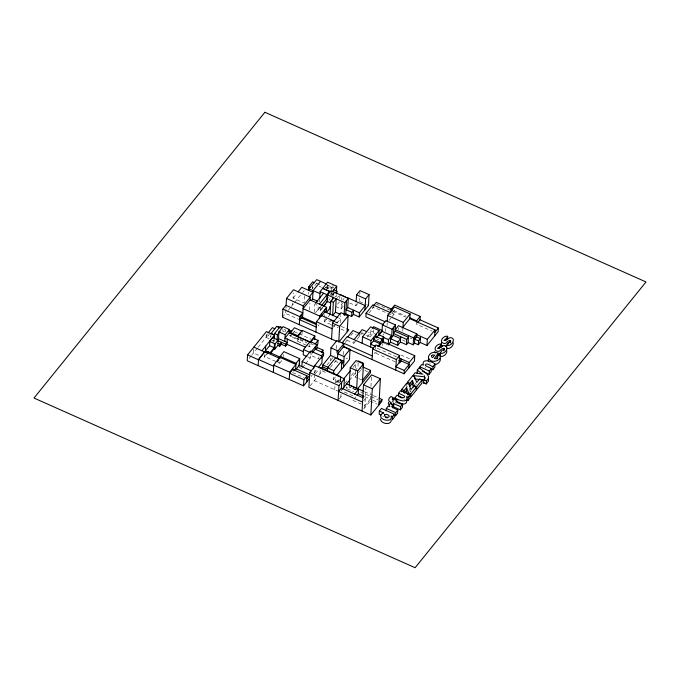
<?xml version="1.0" encoding="UTF-8"?>
<svg xmlns="http://www.w3.org/2000/svg" width="680" height="680" viewBox="0 0 680 680"><rect width="100%" height="100%" fill="white"/><g stroke="black" fill="none" stroke-linecap="round" stroke-linejoin="round"><path stroke-width="0.51" stroke-dasharray="3.4 2.55" d="M253.733 349.095L253.512 352.997L260.712 356.201M264.605 354.671L264.452 357.298L268.192 352.673M258.137 347.267L266.075 337.45L266.237 334.517M270.784 337.543L271.031 333.344M272.57 343.026L274.168 341.054L274.278 339.099M277.805 362.38L279.709 363.23L279.973 358.488M282.94 329.494L282.846 331.168L285.549 332.375M285.898 309.451L285.668 313.488L287.589 311.117M285.949 308.44L286.118 305.405M283.551 356.609L283.662 354.62M285.455 331.959L285.566 330.004L283.653 329.154M298.248 336.796L298.078 339.864L290.334 336.413L290.42 334.934M292.689 304.801L292.8 302.889M304.666 295.774L304.257 303.093L293.063 298.112L293.361 292.885M292.459 333.795L294.185 331.653L294.296 329.698M306.136 345.134L297.083 341.096L297.253 338.036M302.149 331.194L301.928 335.096L300.645 336.685M308.618 294.27L308.72 292.357M309.519 310.199L309.918 303.042M312.256 286.458L312.502 288.567L318.385 281.019M312.502 288.567L312.613 286.611M309.935 343.68L309.765 346.749L311.652 344.411M305.668 363.664L310.25 357.995L310.539 352.699M314.339 312.324L314.798 304.07M322.762 307.666L320.246 310.777L318.027 309.8L318.265 305.618L315.664 304.453M314.712 374.493L314.373 380.63L338.495 391.365M314.764 373.532L314.984 369.69M319.642 299.889L319.481 302.039M320.246 310.777L320.467 306.765M318.92 356.855L318.801 358.947L310.403 355.207L311.618 353.702M319.991 373.668L320.195 370.039L327.165 373.15M330.803 324.479L324.36 321.615L324.734 314.78M327.241 288.023L327.437 284.401M326.137 316.625L325.966 319.617L330.735 321.733M326.204 286.501L330.709 288.507L330.82 286.552M330.76 295.281L330.854 293.497L333.931 294.865L334.084 292.077M331.415 290.224L331.568 287.436L327.063 285.43M331.653 295.825L331.806 293.156M336.243 294.721L336.124 296.837L332.452 295.205L332.562 293.31M332.826 288.515L333.047 284.606M333.498 296.149L333.676 292.969M330.242 360.986L330.395 358.199M339.49 382.347L333.302 379.593L333.642 373.456M335.291 322.252L337.127 323.068L337.263 320.654M336.362 349.648L336.141 353.685L334.832 355.308M336.421 348.644L336.702 343.604M339.719 298.596L339.898 295.494M334.755 389.7L334.959 385.909M335.147 382.611L335.469 376.848M340.34 322.728L340.731 315.758M335.673 306.493L341.088 308.907L341.488 301.656M341.606 299.616L341.717 297.568M338.971 382.865L339.201 378.683M340.399 381.828L340.612 378.037M340.433 381.718L340.714 376.609M340.841 397.018L340.995 394.273M341.343 388.093L341.207 390.609L353.175 395.938M343.23 354.722L343.519 349.562M345.185 342.482L347.012 340.229L347.149 337.722M346.4 386.656L346.307 388.442L348.619 385.577M347.012 340.229L353.829 343.264L353.974 340.756M349.605 302.931L355.938 305.753L356.056 303.662M357.909 378.241L355.13 377L355.929 362.644M359.474 300.458L359.584 298.486M359.805 294.534L359.966 291.567M358.164 362.763L357.909 367.344L355.274 370.6M359.762 333.591L359.618 336.099L357.059 334.959M357.043 339.286L361.93 333.243L362.083 330.523M364.786 407.677L365.916 387.575M366.452 335.257L370.065 336.863L370.404 330.726L371.705 329.128M372.7 308.423L372.793 306.756L390.804 314.772L394.349 310.386L394.255 312.06M370.065 336.863L373.303 332.851L373.473 329.783M363.698 409.028L370.141 401.055L370.6 392.776M370.957 386.444L371.484 376.958M395.335 361.887L375.445 353.039L375.513 351.917L374.212 353.532M375.675 348.933L375.844 345.95M382.483 345.678L382.602 343.561M385.254 331.373L385.416 328.449M387.039 325.397L387.192 322.677M392.164 316.514L394.034 314.202L394.221 310.862L406.207 316.2M393.236 399.882L393.057 403.096L394.043 401.872L396.678 403.045M398.284 329.664L398.395 327.666M402.773 331.236L402.892 329.188M406.683 383.988L406.546 386.401L408.654 387.337L410.754 392.861M410.796 392.062L410.89 390.456M416.585 321.674L416.44 324.181L431.945 331.083M425.051 368.101L425.663 367.285M391.952 401.999L392.861 400.988M293.063 298.112L296.803 293.479M249.118 358.436L251.005 356.107M251.625 355.325L257.482 348.083M282.455 317.169L285.49 313.412L298.673 319.277M288.226 310.326L290.776 307.173M291.414 306.382L293.938 303.254M294.559 302.481L300.789 294.772M302.566 292.578L304.283 290.445M269.722 333.803L266.611 337.654L266.781 334.594L270.861 336.404M272.68 341.079L273.743 339.762M266.373 354.144L264.503 356.456L276.853 361.955M290.334 336.413L291.397 335.104M330.709 288.507L331.568 287.436M315.477 312.834L320.493 306.62M318.027 309.8L320.543 306.688M322.804 306.833L320.288 309.944L322.023 310.718M332.452 295.205L334.271 292.952M328.882 300.084L330.038 298.664M297.083 341.096L299.999 337.484M279.709 363.23L282.2 360.145M337.374 297.653L338.666 296.055M318.138 325.933L319.149 324.683M337.611 304.096L339.55 301.699M324.36 321.615L327.717 317.45M328.304 316.727L330.055 314.56M342.779 300.058L344.072 298.46M342.609 303.127L341.317 304.725L343.153 305.541M341.088 308.907L343.672 305.711M333.396 327.173L335.903 324.062M337.127 323.068L340.561 318.826L338.716 318.01M302.396 367.719L305.014 364.471M355.938 305.753L357.68 303.603M310.998 376.609L312.171 375.148M314.007 372.887L317.279 368.832M315.333 373.719L319.082 369.078M310.114 385.892L318.121 375.989M318.741 375.216L322.515 370.541M327.021 364.964L334.169 356.116M350.872 335.452L352.801 333.064L356.209 334.585M368.968 313.047L373.881 306.96M330.421 367.31L336.43 359.865M353.829 343.264L356.405 340.085M367.149 337.093L370.269 333.243L368.458 332.435M333.302 379.593L335.784 376.524M335.716 382.798L339.447 378.182M336.88 382.653L339.991 378.802M389.053 320.365L391.544 317.288M353.005 367.447L356.949 362.559M382.899 335.189L384.047 333.769M344.751 383.63L347.378 380.366M351.33 375.488L354.62 371.416M349.537 380.29L355.342 373.099M355.13 377L357.799 373.702M358.462 372.878L363.128 367.098M375.445 353.039L376.524 351.704M339.201 399.05L342.482 394.986M354.118 398.922L355.895 396.712M363.647 400.784L365.287 398.752M394.782 400.953L396.346 399.024M376.244 304.045L405.603 317.109M391.697 313.166L394.034 314.202M327.216 284.945L333.608 287.793M359.414 301.452L365.747 304.274M366.656 304.674L368.466 305.481M316.565 283.271L322.091 285.727M325.524 287.257L330.888 289.654M325.108 287.419L330.514 289.825M318.988 286.144L321.58 287.3M410.04 337.951L411.859 338.767M402.458 340.034L405.305 341.3M370.404 330.726L375.096 332.817M373.303 332.851L375.181 333.684M376.805 338.921L378.734 339.779M361.93 333.243L365.543 334.849M384.319 343.213L387.226 344.505M335.317 321.691L337.161 322.515M341.207 326.4L346.919 328.942M400.86 354.951L409.598 358.836M331.721 324.896L338.173 327.76M340.918 328.984L346.307 331.389M377.221 348.253L397.103 357.102M294.185 331.653L298.052 333.378M299.022 333.803L310.99 339.133M345.831 357.995L347.642 358.802M310.828 343.502L313.412 344.658M299.974 339.243L306.315 342.065M289.094 335.096L306.74 342.95M359.601 368.101L362.142 369.231M364.846 370.43L367.625 371.671M307.046 345.534L312.35 347.897M335.342 361.225L338.053 362.431M358.836 378.658L362.55 380.307M266.075 337.45L270.674 339.499M272.416 340.272L274.168 341.054M307.606 356.822L310.25 357.995M364.599 391.723L372.3 395.148M373.26 395.582L378.08 397.724M356.6 390.005L349.087 386.818L355.827 389.819M360.638 391.96L370.269 396.245M371.229 396.67L377.969 399.67M299.055 367.327L301.741 368.526M347.225 388.85L353.668 391.723M364.726 396.644L370.251 399.1L364.897 405.722L362.134 404.498M372.887 400.274L377.281 402.228M370.141 401.055L377.171 404.183M292.553 372.521L303.994 377.613M352.928 400.392L361.216 404.082M435.446 353.753L436.237 354.229M429.361 362.746L430.151 363.35M423.453 374.68L424.889 375.98M403.979 399.007L404.498 399.534M415.505 382.916L416.202 384.761M382.857 416.432A4.012 2.916 3.2 0 1 383.681 416.245"/><path stroke-width="1.02" d="M380.375 418.957C380.604 423.81 391.153 425.791 391.272 420.027M261.936 350.744L274.499 335.197L266.399 331.594L247.562 354.909L247.231 360.765L303.543 385.841L309.825 378.063M258.145 365.627L258.485 359.49L264.767 351.721L279.973 358.488M259.097 358.989L264.767 351.721M265.344 351.976L265.668 346.12M280.576 357.332L268.234 351.832L268.192 352.673L265.378 351.416M268.218 352.113L265.404 350.863L269.577 345.686L269.85 340.952M270.997 333.642L276.641 326.409L280.135 327.964M270.079 352.656L274.236 347.76L269.577 345.686M274.474 343.578L274.176 348.882L274.822 349.163L275.12 343.868L269.815 341.504L272.901 337.178M274.278 339.099L274.593 333.523L280.211 326.57L282.089 327.403M273.351 372.394L273.751 365.143L283.832 351.637L299.727 358.708L299.319 366.027M280.032 331.534L277.406 334.781L277.1 340.357L278.519 338.598L278.894 331.908L283.093 326.706L289.408 329.519L289.221 332.868L285.022 338.062L305.447 347.157M274.822 349.163L277.874 345.389L278.171 340.094L272.867 337.73M279.709 346.205L279.82 344.258L281.418 342.278L281.308 344.233L279.709 346.205L277.874 345.389M299.344 324.692L299.803 316.608L302.838 312.851L285.949 305.328L282.905 309.085L282.455 317.169L336.966 341.445M286.118 305.405L286.51 298.435L293.53 289.748L310.25 297.185L310.097 299.974L303.076 308.669L319.634 316.038L319.524 317.993M284.835 341.411L285.209 334.721L289.408 329.519M281.308 344.233L285.625 346.154L285.727 344.199L287.155 342.44L278.519 338.598M285.625 346.154L287.045 344.394L287.343 339.099M288.898 331.491L290.572 332.231L290.504 333.353L310.029 342.006L314.874 336.005L302.192 330.361L297.347 336.362M289.247 379.474L289.654 372.224L295.927 364.446L280.032 357.374M303.543 385.841L303.883 379.703L289.587 373.337L292.731 369.452L292.791 368.339M293.811 370.966L295.698 368.628L295.995 363.332L299.727 358.708M302.192 330.361L302.149 331.194L294.406 327.751L290.555 332.512L298.299 335.962L298.341 335.121M316.192 327.046L299.625 319.676L301.147 317.798L301.317 314.729M296.225 369.019L299.166 365.381L299.523 358.964M301.58 318.563L302.591 317.305L303.229 305.881L310.25 297.185M301.844 366.571L302.124 361.556L310.632 351.024L322.252 356.192L321.861 363.162L318.589 367.217M316.897 348.211L317.101 344.582L310.063 341.445L303.501 349.562L303.203 354.858L306.731 356.43M308.431 290.411L308.626 286.841L312.681 281.826L314.619 282.693M308.83 290.445L308.924 288.771L316.769 279.65L326.578 284.019M306.68 381.947L307.028 375.819L292.731 369.452M310.029 342.006L310.063 341.445M311.363 300.526L312.613 298.979L313.08 290.624L320.569 281.341M343.935 387.217L344.403 378.853L315.197 365.849L309.723 372.623L308.899 387.396L370.838 414.97L381.82 401.387L381.93 399.432L379.041 398.149M310.599 342.346L313.735 338.453L313.795 337.339M314.661 339.796L314.874 336.005M313.633 368.73L313.743 366.724L322.252 356.192M315.911 332.07L316.489 321.75L321.504 315.546L334.399 321.283M312.231 352.945L315.265 349.188L315.409 346.673M319.651 298.902L320.11 291.661L327.565 282.166L336.719 286.246L336.302 293.658M313.735 338.453L318.045 340.374L317.841 343.995L316.582 345.55M321.615 313.591L321.47 316.098L324.904 311.856L325.04 309.349M322.889 351.773L322.983 350.098L317.381 347.607L315.767 349.605M321.462 368.475L322.719 366.92L322.83 364.964L330.548 355.411L330.973 347.879L336.872 340.578L343.842 343.68L343.689 346.469L337.79 353.778L344.123 356.592L343.545 366.911M315.265 349.188L323.672 352.928L323.51 355.716L321.691 357.969M326.808 298.928L327.046 294.746L320.11 291.661M310.097 299.974L326.655 307.351L326.357 312.647L330.446 307.589L329.477 307.164L330.616 305.762M327.165 302.218L327.573 294.967L331.015 290.708L348.262 298.384L347.743 307.581L346.018 309.714L351.857 312.315L351.628 316.498L345.788 313.897L346.536 300.517M319.524 304.062L329.638 291.278M330.055 314.56L330.803 301.18L333.633 297.67M327.309 370.642L327.462 367.854L335.529 357.875L341.861 360.697L341.36 369.614M332.52 299.99L332.673 297.245M333.353 302.32L332.605 315.699L335.444 312.188L336.192 298.809L333.353 302.32L330.803 301.18M331.568 339.039L332.46 323.144L340.901 312.69L348.1 315.894L347.208 331.789M336.804 293.275L336.923 291.159L333.854 289.791M333.642 373.456L333.803 370.668L341.861 360.697M337.526 358.513L337.943 350.99L343.842 343.68M338.827 341.181L339.651 326.349L348.1 315.894M338.113 400.401L338.938 385.628L344.403 378.853M340.612 378.037L340.714 376.609L320.331 367.531M344.123 315.001L344.811 302.651L348.262 298.384M362.55 402.144L338.606 391.484L341.343 388.093L341.675 382.245M343.689 346.469L350.022 349.291L349.452 359.609L337.025 374.986M362.406 382.815L363.469 363.859L356.048 360.553L350.234 367.744L349.282 384.872L363.638 391.289M351.628 316.498L353.345 314.364L353.583 310.182L351.857 312.315M356.175 301.572L356.55 294.882L360.026 290.581L369.07 294.61L368.466 305.481L359.184 316.965L353.345 314.364M359.184 316.965L359.423 312.783L365.219 305.6L347.123 297.543M356.66 388.96L357.654 371.05L363.469 363.859M359.822 332.477L359.762 333.591L352.937 330.556L347.795 336.923M357.085 395.241L358.275 393.771L358.53 389.308L346.553 383.979M362.168 343.264L362.525 336.855L370.625 326.825L379.075 330.591L378.802 335.325L382.05 331.313L382.406 324.904L385.849 320.637L395.53 324.947L395.173 331.364L393.448 333.498L406.725 339.405L406.427 344.7L400.418 342.023L400.707 336.727M364.99 309.782L365.594 298.911L369.07 294.61M390.915 312.817L372.903 304.801L366.061 313.267L365.857 316.897L383.146 324.589M362.058 411.06L363.519 384.854L371.603 374.85L380.392 378.76L378.921 404.966M370.617 347.021L370.974 340.612L379.075 330.591M358.267 360.927L363.35 363.197L363.128 367.098L370.549 370.404L370.413 372.912L357.247 389.207M372.062 359.567L372.657 348.967L375.904 344.955L399.568 355.487L399.168 362.738M375.42 346.307L370.77 344.233L373.524 340.833L373.719 337.212M370.838 414.97L372.308 388.764L380.392 378.76M379.967 344.845L380.111 342.337L373.6 339.439L375.947 336.532L376.065 334.305M382.313 341.947L382.457 339.43L375.947 336.532M394.434 414.222L392.488 416.619L392.309 419.832L394.247 417.426L394.434 414.222L381.463 408.442L379.363 411.034L379.185 414.248L380.987 415.046M383.35 342.779L383.681 336.923L378.837 334.773L376.431 337.748M387.243 321.64L387.591 315.426L394.434 306.96L410.108 313.939L409.844 318.673L402.177 328.168M388.195 344.93L388.484 339.635L391.731 335.623L382.05 331.313M390.966 311.984L391.102 309.476L394.647 305.091L420.172 316.455L419.985 319.804L417.622 322.719M386.18 410.856L386.317 408.45L388.254 406.045L389.801 406.733L389.053 404.863L390.855 403.3L392.785 405.238L392.649 407.651M388.756 344.233L390.464 342.116L390.762 336.821M391.62 337.577L392.088 329.214L395.53 324.947M390.464 342.116L397.724 345.355L397.911 342.006L390.651 338.776L393.337 335.444L393.805 327.08M392.904 400.18L393.04 397.774L391.094 396.525C388.28 397.885 387.455 401.837 391.153 402.458L390.379 403.418L393.014 404.591L392.836 407.804L393.609 406.844L393.796 403.631L400.554 406.64L400.375 409.853L393.609 406.844M395.734 370.107L396.321 359.507L399.568 355.487M394.876 399.347L394.969 397.74L397.052 395.165C399.202 395.258 402.985 399.627 404.778 396.831L404.158 395.802L398.616 393.227L400.681 390.66L410.082 394.85L409.904 398.055L407.966 400.452L406.445 399.772C408.519 405.918 398.913 404.608 396.491 401.719M393.652 415.004L395.53 415.837L395.717 412.632L397.8 410.048L392.25 407.277L391.723 406.351L392.785 405.238M396.772 401.447L396.856 399.84L394.221 398.667L393.236 399.882L392.199 399.271L393.04 397.774M398.616 393.227L398.429 396.44L402.05 398.046M397.8 410.048L397.622 413.262L395.53 415.837M399.661 362.907L400.732 361.573L400.894 358.785M403.002 327.148L403.265 322.405L410.108 313.939M401.574 391.808L401.71 389.394L406.725 383.188L408.833 384.124L410.933 389.657L413.831 386.07L416.287 387.166L416.109 390.371L410.72 397.043L410.899 393.83L416.287 387.166M343.111 346.673L404.09 373.822L404.277 370.481L409.139 364.463L400.784 360.74L395.921 366.758L404.277 370.481M396.856 399.84L395.87 401.064L402.628 404.073L402.45 407.277L400.375 409.853M404.03 392.904L404.166 390.49L406.555 387.532L408.57 392.793L408.476 394.4M406.427 344.7L408.144 342.567L408.536 335.597M408.051 395.123L406.376 390.745L406.555 387.532M407.422 383.826L407.507 382.219L412.53 376.006L414.63 376.941L416.729 382.475L419.628 378.887L422.093 379.984L421.914 383.197L416.525 389.861L416.704 386.648L422.093 379.984M408.952 367.803L409.241 362.508L414.74 355.7L382.721 341.445L378.87 346.205M407.966 400.452L408.144 397.239L410.082 394.85M409.972 383.308L409.793 386.521L412.182 383.562L412.361 380.358L409.972 383.308L407.507 382.219M408.144 342.567L413.176 344.811L413.567 337.841L416.806 333.829L398.505 325.677L395.267 329.69L413.567 337.841M413.176 344.811L414.57 343.085L414.962 336.115M414.74 355.7L414.451 360.995L404.09 373.822M416.585 321.674L416.627 320.841L420.172 316.455M414.57 343.085L418.302 344.751L418.523 340.85L414.783 339.184L416.636 336.889L416.806 333.829M414.545 378.548L414.63 376.941M417.112 373.328L417.291 370.115L419.33 367.582C421.778 370.889 433.483 375.921 426.402 380.707L426.224 383.911L423.546 382.993L423.725 379.788L425.229 378.216L424.618 376.856L412.947 375.488L415.14 372.776L422.51 374.178L417.291 370.115M418.302 344.751L420.155 342.457L420.495 336.328M419.824 368.466L419.917 366.86L421.846 364.471L423.376 365.151C421.2 357.501 432.811 361.811 435.03 363.962L434.851 367.175L432.769 369.75L431.043 368.985M424.618 376.856L424.43 380.069L414.715 378.921M420.155 342.457L426.972 345.491L427.32 339.363L434.988 329.868L409.844 318.673M422.552 371.322L429.131 374.255L429.309 371.042L431.383 368.475L425.85 365.916L425.229 364.888C427.006 362.075 430.797 366.444 432.947 366.546L432.769 369.75M431.383 368.475L431.205 371.688L429.131 374.255M434.648 336.005L434.988 329.868M419.985 319.804L438.387 327.998L438.183 331.619L426.972 345.491M437.223 358.853L437.359 356.447L439.722 354.059C443.411 360 432.14 364.301 428.952 358.844A5.236 3.799 3.2 0 1 428.519 356.422C429.802 352.282 435.022 351.161 438.473 353.302L438.337 355.716M439.612 348.415L439.705 346.808L441.329 344.225C437.495 342.779 431.885 349.945 437.291 351.288A3.179 2.312 3.2 0 0 439.866 350.88C442.144 346.596 447.661 349.146 441.975 350.421L440.249 353.115L440.113 355.521M439.637 355.666L439.722 354.059M441.15 347.438L441.329 344.225M443.53 350.659L443.666 348.253M443.929 350.744L444.065 348.33M445.987 340.527L446.071 338.921L447.704 336.337C443.87 334.9 438.26 342.057 443.658 343.4A3.179 2.312 3.2 0 0 446.233 342.992C448.511 338.708 454.036 341.258 448.341 342.533L446.624 345.227L446.488 347.633M447.525 339.55L447.704 336.337M448.256 344.139L448.341 342.533M449.896 342.771L450.033 340.365M450.304 342.856L450.44 340.45M434.732 352.418L434.8 351.628M388.569 402.373L388.339 403.529L389.359 404.829M428.689 358.776L428.341 359.635A5.236 3.799 3.2 0 0 428.4 361.284M441.558 342.839L441.099 344.53L442.603 346.341M298.052 291.941L301.793 287.308L312.987 292.289L309.247 296.922M268.022 333.047L272.382 327.658L274.83 328.746M266.993 353.379L268.234 351.832M275.12 343.868L278.171 340.094M270.598 353.311L274.176 348.882M320 293.615L308.924 288.771M289.629 333.396L290.572 332.231M315.426 303.297L323.578 293.207M331.857 292.264L336.719 286.246M321.164 305.915L328.1 297.33M277.457 361.599L278.715 360.043M298.299 335.962L300.22 333.582M323.433 306.051L327.207 301.385L330.616 302.898M324.649 305.328L325.907 303.773M335.725 292.638L336.923 291.159M319.634 316.038L326.655 307.351M314.899 344.258L318.045 340.374M311.151 351.942L317.101 344.582M344.641 315.316L345.788 313.897M321.351 352.121L322.983 350.098M321.24 355.938L323.672 352.928M303.883 379.703L307.028 375.819M306.85 378.887L309.995 374.995L295.698 368.628M338.767 342.244L348.823 329.791L346.919 328.942M373.388 306.025L376.337 302.37L392.453 309.545M354.034 339.643L362.134 329.622L366.648 331.627M344.123 356.592L350.022 349.291M341.675 364.038L343.859 361.335L330.548 355.411M372.351 328.321L373.651 326.714L382.092 330.48L378.853 334.492M344.445 378.029L350.37 370.702M381.276 339.898L383.681 336.923M342.295 389.249L349.537 380.29M380.111 342.337L382.457 339.43M377.833 346.451L380.026 343.731L373.524 340.833M362.55 380.307L370.549 370.404M354.365 394.459L358.53 389.308M397.911 342.006L400.605 338.674L393.337 335.444M397.724 345.355L400.418 342.023M406.725 339.405L408.442 337.272L395.173 331.364M418.523 340.85L420.376 338.555L416.636 336.889M434.843 332.375L438.387 327.998M379.032 403.01L381.93 399.432M393.014 404.591L393.796 403.631M404.583 392.964L406.376 390.745M438.473 353.302L434.316 358.453L435.166 358.666A1.972 1.428 3.2 0 0 437.274 357.995L437.359 356.447M436.509 358.725L437.699 357.255M400.554 406.64L402.628 404.073M432.947 366.546L435.03 363.962M426.224 383.911L428.57 381.004L428.111 379.024M423.546 382.993L424.209 382.491M446.93 345.61L446.054 346.205A3.179 2.312 3.2 0 1 445.298 346.519M440.563 353.498L439.688 354.093A3.179 2.312 3.2 0 1 438.039 354.552M435.702 364.454C438.149 363.834 441.048 361.199 440.24 358.453M447.202 348.576C450.304 348.959 453.305 345.899 453.381 342.941M385.526 417.495L387.447 417.894M446.071 338.921C440.249 343.043 448.69 338.385 450.185 337.586C457.07 337.866 451.308 347.233 446.624 345.227M439.705 346.808C433.874 350.923 442.323 346.273 443.819 345.474C450.695 345.754 444.941 355.113 440.249 353.115M440.07 356.32C443.504 357.408 447.89 353.464 446.683 350.064M423.725 379.788L426.402 380.707M391.102 309.476L392.657 310.165M409.896 317.841L416.627 320.841M356.55 294.882L365.594 298.911M387.591 315.426L403.265 322.405M339.957 294.457L345.363 296.863M322.702 288.184L331.118 291.933M322.685 288.464L329.622 291.55M327.573 294.967L344.811 302.651M416.763 334.662L427.32 339.363M308.626 286.841L310.386 287.623M366.061 313.267L385.271 321.819M347.743 307.581L359.423 312.783M382.406 324.904L392.088 329.214M312.613 298.979L317.764 301.274M335.444 312.188L340.229 314.322M383.648 337.484L388.484 339.635M324.904 311.856L337.798 317.594M286.51 298.435L303.229 305.881M330.684 320.203L333.447 321.436M332.46 323.144L339.651 326.349M362.525 336.855L370.974 340.612M419.917 366.86L429.309 371.042M398.999 357.944L409.241 362.508M316.489 321.75L332.146 328.721M373.405 348.262L347.208 336.608L342.346 342.618L372.266 355.938M302.591 317.305L316.387 323.45M372.657 348.967L396.321 359.507M282.905 309.085L299.803 316.608M398.837 360.731L400.732 361.573M301.147 317.798L316.786 324.76M330.973 347.879L337.943 350.99M416.704 386.648L414.366 385.611L412.361 380.358M288.405 329.707L291.745 331.194M277.942 326.613L279.846 327.462M289.221 332.868L309.647 341.955M278.894 331.908L285.209 334.721M401.71 389.394L404.166 390.49M408.57 392.793L410.899 393.83M274.593 333.523L277.406 334.781M350.234 367.744L357.654 371.05M271.014 333.361L274.507 334.917M303.501 349.562L310.539 352.699M408.144 397.239L406.623 396.567C408.791 404.209 397.188 399.891 394.969 397.74M287.045 344.394L303.246 351.602M277.958 340.74L285.727 344.199M277.975 343.434L279.82 344.258M322.83 364.964L328.933 367.684M327.462 367.854L333.803 370.668M363.519 384.854L372.308 388.764M322.719 366.92L327.08 368.857M302.124 361.556L313.743 366.724M280.1 356.26L295.995 363.332M299.166 365.381L311.525 370.88M253.844 347.14L264.75 351.993M358.275 393.771L363.8 396.236M309.723 372.623L338.938 385.628M341.343 388.093L363.443 397.936M386.317 408.45L395.717 412.632M392.488 416.619L391.102 415.999C393.482 423.623 376.499 419.841 381.684 413.95A4.012 2.916 3.2 0 1 383.86 413.032L379.363 411.034M273.751 365.143L289.654 372.224M258.485 359.49L273.692 366.265M247.562 354.909L258.468 359.771M412.182 383.562L413.517 387.073M384.48 414.885L384.914 416.406L386.962 417.316L388.526 417.223L389.232 416.347L388.611 415.233L386.597 414.341L384.48 414.885M431.673 355.538L431.57 356.813L432.591 357.68L434.639 355.147L432.82 354.883L431.673 355.538M264.885 112.276L34 398.046L415.115 567.723L646 281.953L264.885 112.276"/></g></svg>
